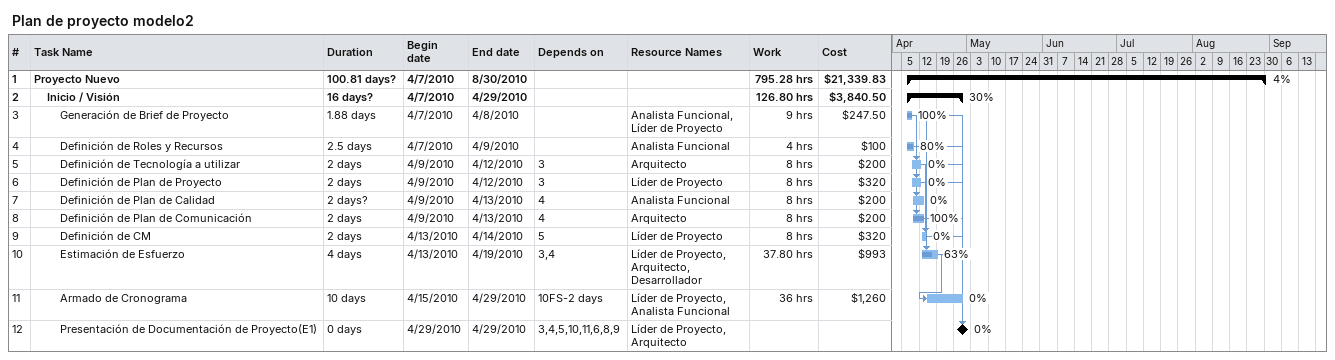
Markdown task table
Plan de proyecto modelo2

| ID | Level | Task | Duration | Start | Finish | Predecessors | Resources | % complete | Work (h) | Cost ($) |
|---|---|---|---|---|---|---|---|---|---|---|
| 1 | 1 | **Proyecto Nuevo** | 100.81d? | 2010-04-07 | 2010-08-30 |  |  | 4 | 795.28 | 21339.83 |
| 2 | 2 | **Inicio / Visión** | 16d? | 2010-04-07 | 2010-04-29 |  |  | 30 | 126.80 | 3840.50 |
| 3 | 3 | Generación de Brief de Proyecto | 1.88d | 2010-04-07 | 2010-04-08 |  | Analista Funcional, Líder de Proyecto | 100 | 9 | 247.50 |
| 4 | 3 | Definición de Roles y Recursos | 2.5d | 2010-04-07 | 2010-04-09 |  | Analista Funcional | 80 | 4 | 100 |
| 5 | 3 | Definición de Tecnología a utilizar | 2d | 2010-04-09 | 2010-04-12 | 3 | Arquitecto | 0 | 8 | 200 |
| 6 | 3 | Definición de Plan de Proyecto | 2d | 2010-04-09 | 2010-04-12 | 3 | Líder de Proyecto | 0 | 8 | 320 |
| 7 | 3 | Definición de Plan de Calidad | 2d? | 2010-04-09 | 2010-04-13 | 4 | Analista Funcional | 0 | 8 | 200 |
| 8 | 3 | Definición de Plan de Comunicación | 2d | 2010-04-09 | 2010-04-13 | 4 | Arquitecto | 100 | 8 | 200 |
| 9 | 3 | Definición de CM | 2d | 2010-04-13 | 2010-04-14 | 5 | Líder de Proyecto | 0 | 8 | 320 |
| 10 | 3 | Estimación de Esfuerzo | 4d | 2010-04-13 | 2010-04-19 | 3, 4 | Líder de Proyecto, Arquitecto, Desarrollador | 63 | 37.80 | 993 |
| 11 | 3 | Armado de Cronograma | 10d | 2010-04-15 | 2010-04-29 | 10FS-2d | Líder de Proyecto, Analista Funcional | 0 | 36 | 1260 |
| 12 | 3 | Presentación de Documentación de Proyecto(E1) | 0d | 2010-04-29 | 2010-04-29 | 3, 4, 5, 10, 11, 6, 8, 9 | Líder de Proyecto, Arquitecto | 0 |  |  |
